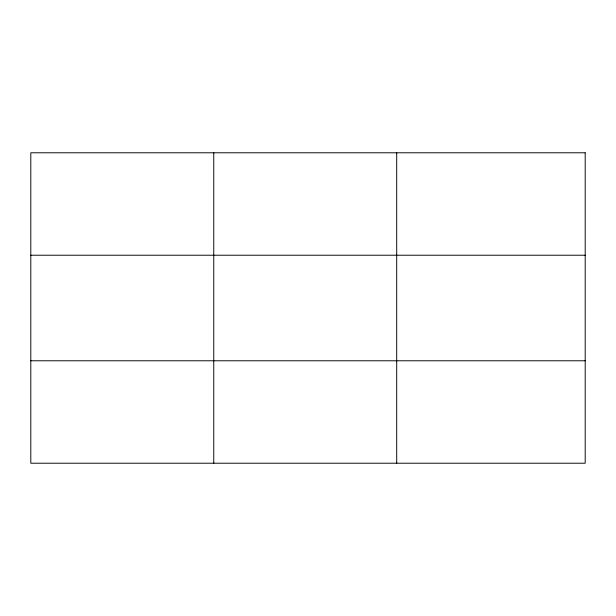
<?xml version="1.0" encoding="UTF-8"?>
<svg xmlns="http://www.w3.org/2000/svg" width="616" height="616" viewBox="0 0 616 616"><rect width="100%" height="100%" fill="white"/><g stroke="black" fill="none" stroke-linecap="round" stroke-linejoin="round"><path stroke-width="0.92" d="M213.752 152.783L213.752 463.217M396.704 152.783L396.704 463.217M30.8 255.224L585.2 255.224M30.8 360.776L585.2 360.776M585.2 152.783L585.2 463.217L30.8 463.217L30.8 152.783L585.2 152.783"/></g></svg>
